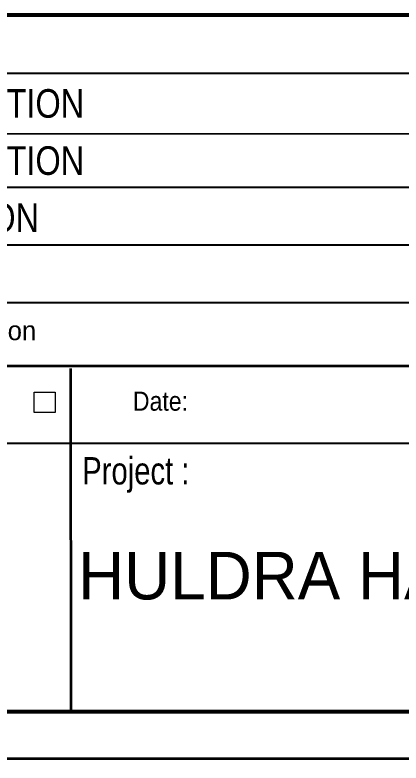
# Model space of a CAD drawing. Header units: millimetres. Extents: x 0 to 841, y 0 to 594.
# Drawn here: x 727.7 to 768.2, y 78.8 to 157.4 of the extents above; entities that cross this region are included whole.
import ezdxf
from ezdxf.enums import TextEntityAlignment as Align

# ---------------------------------------------------------------- set-up
doc = ezdxf.new("R2010")
doc.units = ezdxf.units.MM
doc.header["$LTSCALE"] = 0.81
doc.layers.add('1', color=7, linetype='Continuous', lineweight=13)
doc.layers.add('2', color=7, linetype='Continuous')

msp = doc.modelspace()

# ---------------------------------------------------------------- linework, layer by layer
at = {"layer": '1', "lineweight": 25}
for p, q in [((648.8252, 151.274), (829.2693, 151.274)), ((648.8252, 151.274), (829.2693, 151.274)), ((648.8268, 144.9488), (829.2677, 144.852)), ((648.8268, 144.9488), (829.2677, 144.852)), ((648.8276, 139.2898), (829.2701, 139.285)), ((648.8276, 139.2898), (829.2701, 139.285)), ((648.8173, 133.2315), (829.2748, 133.2315)), ((648.8173, 133.2315), (829.2748, 133.2315)), ((648.8126, 127.1669), (829.263, 127.1669)), ((648.8126, 127.1669), (829.263, 127.1669)), ((648.7228, 112.4181), (829.2756, 112.4181)), ((648.7228, 112.4181), (829.2756, 112.4181))]:
    msp.add_line(p, q, dxfattribs=at)
at = {"layer": '1', "lineweight": 35}
for p, q in [((829.2567, 120.4906), (648.8079, 120.4748)), ((829.2567, 120.4906), (648.8079, 120.4748)), ((733.5504, 120.2354), (733.589, 84.1906)), ((733.5504, 120.2354), (733.589, 84.1906)), ((829.285, 79.2724), (648.8732, 79.2724)), ((829.285, 79.2724), (648.8732, 79.2724))]:
    msp.add_line(p, q, dxfattribs=at)
msp.add_lwpolyline([(648.7843, 84.1236), (648.8378, 157.3701), (829.263, 157.3701)], dxfattribs=at)
at = {"layer": '1', "lineweight": 53}
msp.add_lwpolyline([(648.7843, 84.1236), (648.8378, 157.3701), (829.263, 157.3701)], dxfattribs=at)
at = {"layer": '1'}
msp.add_lwpolyline([(729.7386, 117.7685), (731.9496, 117.7685), (731.9496, 115.6236), (729.7386, 115.6236)], close=True, dxfattribs=at)
msp.add_lwpolyline([(729.7386, 117.7685), (731.9496, 117.7685), (731.9496, 115.6236), (729.7386, 115.6236)], close=True, dxfattribs=at)
at = {"layer": '1', "lineweight": 35}
msp.add_lwpolyline([(648.8102, 84.2291), (829.2709, 84.2291), (829.2709, 10.4063), (648.8102, 10.4063)], close=True, dxfattribs=at)
at = {"layer": '1', "lineweight": 53}
msp.add_lwpolyline([(648.8102, 84.2291), (829.2709, 84.2291), (829.2709, 10.4063), (648.8102, 10.4063)], close=True, dxfattribs=at)

# ---------------------------------------------------------------- texts
at = {"layer": '1'}
msp.add_text('Description', height=2.013, dxfattribs=at).set_placement((716.4953, 123.2244))
msp.add_text('Description', height=2.013, dxfattribs=at).set_placement((716.4953, 123.2244))
for s, height, width, p in [('Date:', 2.013, 0.9, (740.0945, 115.8173)), ('Date:', 2.013, 0.9, (740.0945, 115.8173)), ('Project :', 2.867, 0.8, (734.7843, 108.074)), ('Project :', 2.867, 0.8, (734.7843, 108.074))]:
    msp.add_text(s, height=height, dxfattribs=dict(at, width=width)).set_placement(p)
at = {"layer": '2', "width": 0.85}
for s, p in [('REISSUED FOR CONSTRUCTION', (681, 146.5811)), ('REISSUED FOR CONSTRUCTION', (681, 140.5811)), ('ISSUED FOR CONSTRUCTION', (681, 134.5811))]:
    msp.add_text(s, height=3, dxfattribs=at).set_placement(p)
at = {"layer": '2'}
msp.add_text('HULDRA HALEPRODUKSJON', height=5, dxfattribs=at).set_placement((780.9827, 96), align=Align.CENTER)

doc.saveas('drawing.dxf')
